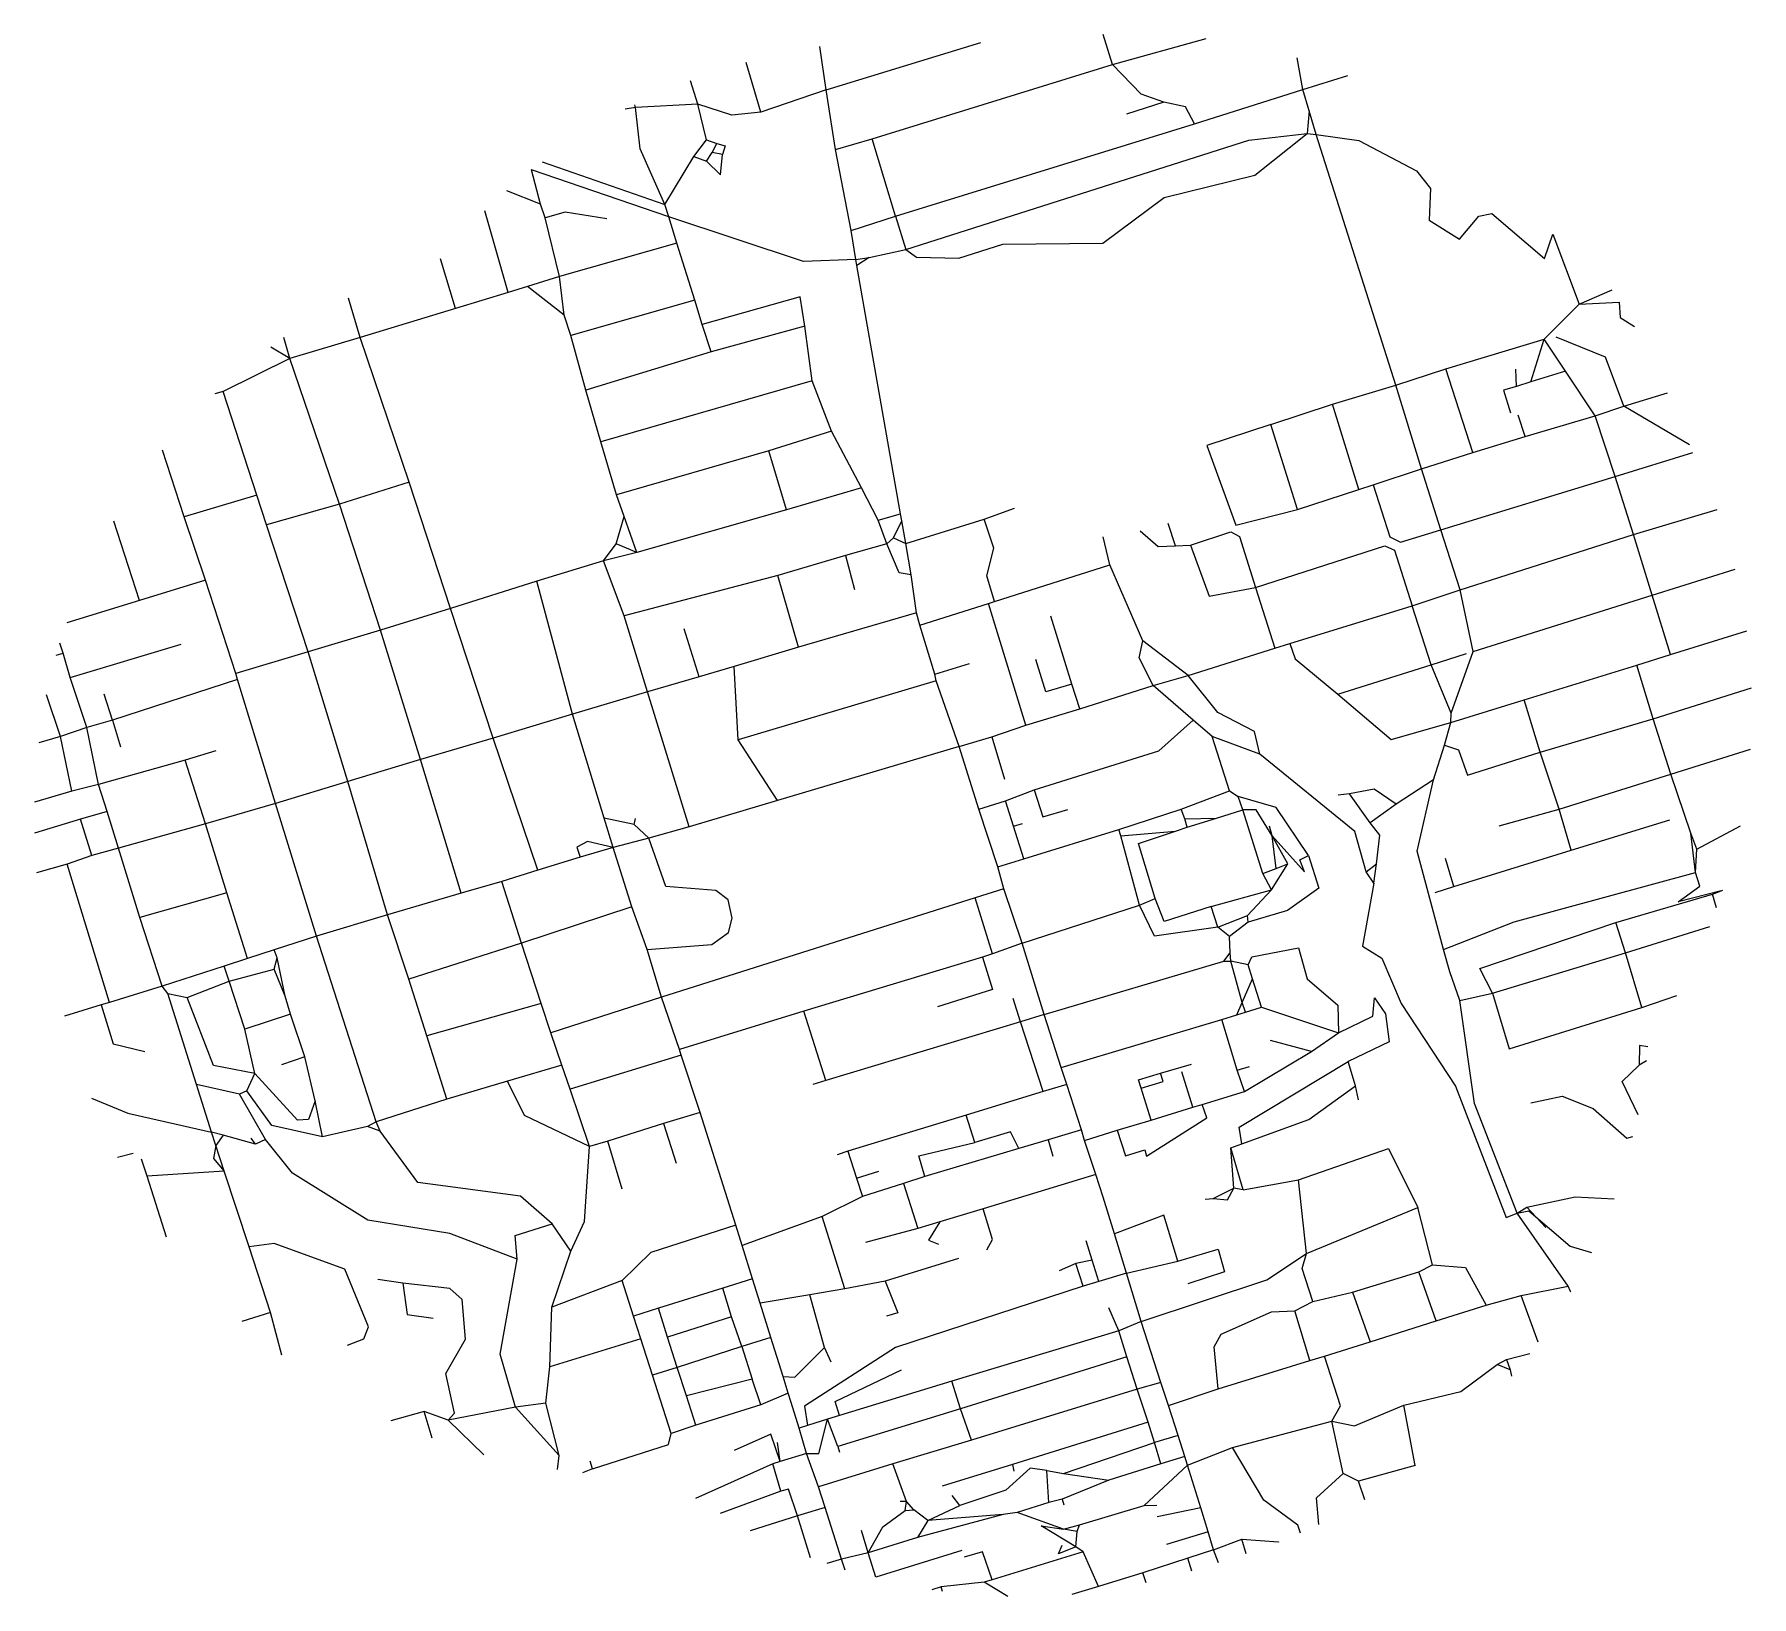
# Model space of a CAD drawing. Header units: metres. Extents: x 627837 to 630789, y 4837023 to 4839709.
import ezdxf

# ---------------------------------------------------------------- set-up
doc = ezdxf.new("R2010")
doc.units = ezdxf.units.M

msp = doc.modelspace()

# ---------------------------------------------------------------- linework, layer by layer
at = {"layer": 'ROADS'}
for points in [[(629690.2, 4839657.4), (629674.2, 4839709.2)], [(629690.2, 4839657.4), (629851.5, 4839701.8)], [(629198.1, 4839613.8), (629187.5, 4839688.1)], [(629198.1, 4839613.8), (629464.2, 4839695.2)], [(629086, 4839575.6), (629060.4, 4839660.7)], [(629277.5, 4839529.4), (629690.2, 4839657.4)], [(629778.9, 4839592.5), (629739.6, 4839606.4), (629690.2, 4839657.4)], [(630017.8, 4839614.1), (630008.1, 4839669.1)], [(628977.8, 4839589.2), (628965, 4839629.1)], [(629198.1, 4839613.8), (629086, 4839575.6)], [(629214, 4839511), (629198.1, 4839613.8)], [(629831.3, 4839555.5), (630017.8, 4839614.1)], [(630017.8, 4839614.1), (630095.3, 4839638.2)], [(630028.5, 4839577.7), (630017.8, 4839614.1)], [(628870.6, 4839583.2), (628869.1, 4839588.1)], [(628977.8, 4839589.2), (628870.6, 4839583.2)], [(628992.7, 4839528), (628977.8, 4839589.2)], [(629086, 4839575.6), (629035.9, 4839570.5), (628977.8, 4839589.2)], [(629778.9, 4839592.5), (629714.6, 4839572)], [(629831.3, 4839555.5), (629816.2, 4839584.5), (629778.9, 4839592.5)], [(628870.6, 4839583.2), (628852.8, 4839580.4)], [(628920.7, 4839416.7), (628878.4, 4839512.2), (628870.6, 4839583.2)], [(629317.5, 4839396.6), (629831.3, 4839555.5)], [(630028.5, 4839577.7), (630025.2, 4839539)], [(630040.4, 4839536.8), (630028.5, 4839577.7)], [(628970.7, 4839499.3), (628992.7, 4839528)], [(628992.7, 4839528), (629010.3, 4839521.8)], [(629214, 4839511), (629277.5, 4839529.4)], [(629317.5, 4839396.6), (629277.5, 4839529.4)], [(629335.3, 4839339.4), (629353.6, 4839326.2), (629426, 4839324.2), (629501.7, 4839348.4), (629674, 4839350), (629779.3, 4839428.4), (629935, 4839466.8), (630025.2, 4839539)], [(629335.3, 4839339.4), (629925.1, 4839527.5), (630025.2, 4839539)], [(630025.2, 4839539), (630040.4, 4839536.8)], [(630177.6, 4839105.9), (630040.4, 4839536.8)], [(630040.4, 4839536.8), (630113.8, 4839526.4), (630213.1, 4839474.3), (630237.2, 4839444.4), (630234.8, 4839389.9), (630286.8, 4839356.9), (630320.1, 4839396.6), (630342.5, 4839400.9), (630433.1, 4839323.6), (630447.4, 4839365.9), (630492.8, 4839245.5)], [(628920.7, 4839416.7), (628970.7, 4839499.3)], [(628970.7, 4839499.3), (628992.5, 4839491.1)], [(628992.5, 4839491.1), (629002, 4839506.3)], [(628992.5, 4839491.1), (629016.7, 4839467.6), (629020.1, 4839502.4)], [(629002, 4839506.3), (629010.3, 4839521.8)], [(629020.1, 4839502.4), (629002, 4839506.3)], [(629010.3, 4839521.8), (629024.3, 4839517.6), (629020.1, 4839502.4)], [(629241, 4839371.7), (629214, 4839511)], [(628691.3, 4839476), (628691.2, 4839476)], [(628691.3, 4839476), (628691.3, 4839476.1)], [(628927.8, 4839395.3), (628691.3, 4839476)], [(628706.9, 4839417.3), (628691.3, 4839476)], [(628709.8, 4839489.8), (628920.7, 4839416.7)], [(628706.9, 4839417.3), (628648.9, 4839440.1)], [(628714.9, 4839393.7), (628706.9, 4839417.3)], [(628927.8, 4839395.3), (628920.7, 4839416.7)], [(628651.5, 4839265.3), (628611.4, 4839406)], [(628821.1, 4839391.7), (628749.6, 4839403.2), (628714.9, 4839393.7)], [(628739.9, 4839293.1), (628714.9, 4839393.7)], [(629248.9, 4839321.9), (629158.9, 4839318.7), (628927.8, 4839395.3)], [(628941.4, 4839350), (628927.8, 4839395.3)], [(629241, 4839371.7), (629317.5, 4839396.6)], [(629317.5, 4839396.6), (629335.3, 4839339.4)], [(628941.4, 4839350), (628739.9, 4839293.1)], [(628972.5, 4839252.3), (628941.4, 4839350)], [(629248.9, 4839321.9), (629241, 4839371.7)], [(628560.6, 4839238), (628535.3, 4839323.4)], [(629248.9, 4839321.9), (629272.1, 4839325.5)], [(629250.8, 4839311.7), (629248.9, 4839321.9)], [(629272.1, 4839325.5), (629250.8, 4839311.7)], [(629272.1, 4839325.5), (629335.3, 4839339.4)], [(628739.9, 4839293.1), (628684.6, 4839275.9)], [(628747.7, 4839226.3), (628739.9, 4839293.1)], [(629326.2, 4838884.7), (629250.8, 4839311.7)], [(628651.5, 4839265.3), (628560.6, 4839238)], [(628684.6, 4839275.9), (628651.5, 4839265.3)], [(628747.7, 4839226.3), (628684.6, 4839275.9)], [(630492.8, 4839245.5), (630549.6, 4839270.1)], [(628397.2, 4839188.2), (628377, 4839255.4)], [(628560.6, 4839238), (628397.2, 4839188.2)], [(628972.5, 4839252.3), (628759, 4839191.3)], [(628984.9, 4839210.1), (628972.5, 4839252.3)], [(629161.3, 4839207.3), (629153.4, 4839257.9), (628984.9, 4839210.1)], [(630432.3, 4839185), (630492.8, 4839245.5)], [(630492.8, 4839245.5), (630561.3, 4839248.7), (630563.3, 4839222.4), (630588, 4839206.7)], [(628759, 4839191.3), (628747.7, 4839226.3)], [(629000.2, 4839163), (628984.9, 4839210.1)], [(629161.3, 4839207.3), (629000.2, 4839163)], [(629174.1, 4839113.5), (629161.3, 4839207.3)], [(628276.3, 4839151.7), (628243.2, 4839171.4)], [(628276.3, 4839151.7), (628265.5, 4839187.8)], [(628397.2, 4839188.2), (628276.3, 4839151.7)], [(628481.2, 4838939), (628397.2, 4839188.2)], [(628784.7, 4839097.6), (628759, 4839191.3)], [(630263.3, 4839134), (630432.3, 4839185)], [(630409.6, 4839111.6), (630432.3, 4839185)], [(630469.2, 4839130), (630432.3, 4839185)], [(630569.6, 4839070.1), (630538, 4839154), (630453.1, 4839188.6)], [(628276.3, 4839151.7), (628161.2, 4839095.3)], [(628361.3, 4838901.5), (628276.3, 4839151.7)], [(629000.2, 4839163), (628784.7, 4839097.6)], [(629174.1, 4839113.5), (628811, 4839008.7)], [(629207.4, 4839027.1), (629174.1, 4839113.5)], [(630177.6, 4839105.9), (630263.3, 4839134)], [(630309.8, 4838989.9), (630263.3, 4839134)], [(630384.9, 4839103.8), (630383.9, 4839133.6)], [(630409.6, 4839111.6), (630384.9, 4839103.8)], [(630469.2, 4839130), (630409.6, 4839111.6)], [(630520.4, 4839053.3), (630469.2, 4839130)], [(628161.2, 4839095.3), (628147, 4839091.2)], [(628219.4, 4838916.8), (628161.2, 4839095.3)], [(628811, 4839008.7), (628784.7, 4839097.6)], [(630068.8, 4839073), (630177.6, 4839105.9)], [(630221.6, 4838962.3), (630177.6, 4839105.9)], [(630384.9, 4839103.8), (630362.5, 4839097.2), (630374.7, 4839058.4)], [(630569.6, 4839070.1), (630644.5, 4839092.6)], [(629962.7, 4839038.5), (630068.8, 4839073)], [(630114.2, 4838926.3), (630068.8, 4839073)], [(630400.1, 4839017.6), (630388.1, 4839054.5)], [(630400.1, 4839017.6), (630520.4, 4839053.3)], [(630520.4, 4839053.3), (630569.6, 4839070.1)], [(630554.7, 4838948.9), (630520.4, 4839053.3)], [(630682.5, 4839003.2), (630569.6, 4839070.1)], [(629207.4, 4839027.1), (629099.8, 4838993.1)], [(629259.1, 4838929.5), (629207.4, 4839027.1)], [(629962.7, 4839038.5), (629852.6, 4839002.1), (629902.3, 4838865.2), (630008.6, 4838892.4)], [(630008.6, 4838892.4), (629962.7, 4839038.5)], [(628094.5, 4838879.5), (628057.2, 4838994.4)], [(628837.4, 4838917.6), (628811, 4839008.7)], [(630309.8, 4838989.9), (630400.1, 4839017.6)], [(629099.8, 4838993.1), (628837.4, 4838917.6)], [(629130.2, 4838891.5), (629099.8, 4838993.1)], [(630221.6, 4838962.3), (630309.8, 4838989.9)], [(630554.7, 4838948.9), (630688.4, 4838990.1)], [(628481.2, 4838939), (628361.3, 4838901.5)], [(628552.2, 4838721.8), (628481.2, 4838939)], [(630114.2, 4838926.3), (630138.8, 4838934.3)], [(630138.8, 4838934.3), (630221.6, 4838962.3)], [(630138.8, 4838934.3), (630167.5, 4838845.2), (630185.6, 4838836), (630254.8, 4838856.9)], [(630254.8, 4838856.9), (630221.6, 4838962.3)], [(630254.8, 4838856.9), (630554.7, 4838948.9)], [(630586.3, 4838848.9), (630554.7, 4838948.9)], [(628219.4, 4838916.8), (628094.5, 4838879.5)], [(628236.1, 4838865.7), (628219.4, 4838916.8)], [(628850.6, 4838879.9), (628837.4, 4838917.6)], [(629259.1, 4838929.5), (629130.2, 4838891.5)], [(629287.3, 4838873.7), (629259.1, 4838929.5)], [(630008.6, 4838892.4), (630114.2, 4838926.3)], [(628130.8, 4838770.4), (628094.5, 4838879.5)], [(628361.3, 4838901.5), (628236.1, 4838865.7)], [(628432.1, 4838684.5), (628361.3, 4838901.5)], [(628837.2, 4838833.1), (628850.6, 4838879.9)], [(628872.8, 4838818.2), (628850.6, 4838879.9)], [(629130.2, 4838891.5), (628872.8, 4838818.2)], [(629287.3, 4838873.7), (629326.2, 4838884.7)], [(629328.3, 4838872.7), (629326.2, 4838884.7)], [(629335, 4838833.4), (629470, 4838875.8)], [(629470, 4838875.8), (629521.7, 4838894.6)], [(629487.7, 4838734), (629474.3, 4838777.8), (629486.7, 4838825.5), (629470, 4838875.8)], [(630586.3, 4838848.9), (630730, 4838891.9)], [(628017.5, 4838735.8), (627973.7, 4838872)], [(628307.3, 4838647.5), (628236.1, 4838865.7)], [(629302.5, 4838833.3), (629287.3, 4838873.7)], [(629314, 4838843.6), (629328.3, 4838872.7)], [(629335, 4838833.4), (629328.3, 4838872.7)], [(629737.9, 4838855.3), (629769, 4838828.6), (629798.7, 4838829.4)], [(629798.7, 4838829.4), (629786.2, 4838867.8)], [(629824.4, 4838830.6), (629894.1, 4838853.8), (629908.8, 4838846), (629936.5, 4838758.1)], [(630288.2, 4838754), (630254.8, 4838856.9)], [(630288.2, 4838754), (630586.3, 4838848.9)], [(630618.4, 4838744.9), (630586.3, 4838848.9)], [(628815.2, 4838803.6), (628837.2, 4838833.1)], [(628872.8, 4838818.2), (628815.2, 4838803.6)], [(628872.8, 4838818.2), (628837.2, 4838833.1)], [(629302.5, 4838833.3), (629231.5, 4838812.8)], [(629302.5, 4838833.3), (629314, 4838843.6)], [(629344.1, 4838779.8), (629323.6, 4838783.2), (629302.5, 4838833.3)], [(629314, 4838843.6), (629335, 4838833.4)], [(629344.1, 4838779.8), (629335, 4838833.4)], [(629685.9, 4838797.1), (629674.4, 4838845.3)], [(629798.7, 4838829.4), (629824.4, 4838830.6)], [(629824.4, 4838830.6), (629856.8, 4838743.2), (629936.5, 4838758.1)], [(629936.5, 4838758.1), (630158.5, 4838829.8), (630175, 4838822), (630205.6, 4838726.5)], [(628815.2, 4838803.6), (628700.5, 4838768.8)], [(628850.7, 4838709.3), (628815.2, 4838803.6)], [(629231.5, 4838812.8), (629115.2, 4838778.4)], [(629231.5, 4838812.8), (629247.1, 4838754.5)], [(629487.7, 4838734), (629685.9, 4838797.1)], [(629742.6, 4838666.5), (629685.9, 4838797.1)], [(630618.4, 4838744.9), (630760.9, 4838789.5)], [(628130.8, 4838770.4), (628017.5, 4838735.8)], [(628183.1, 4838610.4), (628130.8, 4838770.4)], [(628700.5, 4838768.8), (628552.2, 4838721.8)], [(628762.3, 4838540.2), (628700.5, 4838768.8)], [(629115.2, 4838778.4), (628850.7, 4838709.3)], [(629150.7, 4838655.5), (629115.2, 4838778.4)], [(629353.3, 4838714.6), (629344.1, 4838779.8)], [(629936.5, 4838758.1), (629969.3, 4838653.5)], [(628017.5, 4838735.8), (627892.9, 4838697.3)], [(629359, 4838693.2), (629477.2, 4838730.3)], [(629477.2, 4838730.3), (629487.7, 4838734)], [(629541.4, 4838521), (629477.2, 4838730.3)], [(630205.6, 4838726.5), (630288.2, 4838754)], [(630310.6, 4838647.9), (630288.2, 4838754)], [(630310.6, 4838647.9), (630618.4, 4838744.9)], [(630649.7, 4838643), (630618.4, 4838744.9)], [(628552.2, 4838721.8), (628432.1, 4838684.5)], [(628625.6, 4838499.2), (628552.2, 4838721.8)], [(628891.1, 4838578.4), (628850.7, 4838709.3)], [(629353.3, 4838714.6), (629150.7, 4838655.5)], [(629359, 4838693.2), (629353.3, 4838714.6)], [(629620.7, 4838592), (629584.2, 4838708.7)], [(629995.5, 4838661.6), (630205.6, 4838726.5)], [(630238.2, 4838625), (630205.6, 4838726.5)], [(628432.1, 4838684.5), (628307.3, 4838647.5)], [(628500.6, 4838462.4), (628432.1, 4838684.5)], [(628979.7, 4838604.6), (628954.3, 4838686.7)], [(629384.7, 4838609.1), (629359, 4838693.2)], [(630649.7, 4838643), (630781, 4838683.5)], [(627874.6, 4838641.4), (627886.3, 4838645)], [(627886.3, 4838645), (627880.6, 4838662.5)], [(627898.2, 4838603.2), (627886.3, 4838645)], [(627898.2, 4838603.2), (628089.5, 4838660.8)], [(628307.3, 4838647.5), (628183.1, 4838610.4)], [(628375.7, 4838424.5), (628307.3, 4838647.5)], [(629150.7, 4838655.5), (629040, 4838621.9)], [(629760.2, 4838589.7), (629736.4, 4838637.3), (629742.6, 4838666.5)], [(629820.8, 4838606.9), (629742.6, 4838666.5)], [(629820.8, 4838606.9), (629969.3, 4838653.5)], [(629969.3, 4838653.5), (629995.5, 4838661.6)], [(629995.5, 4838661.6), (630004.7, 4838635.4), (630077.6, 4838574.5)], [(630238.2, 4838625), (630299.3, 4838644.3)], [(630272.9, 4838542.2), (630310.6, 4838647.9)], [(630592.1, 4838624.4), (630649.7, 4838643)], [(628186.1, 4838600), (628183.1, 4838610.4)], [(629040, 4838621.9), (628979.7, 4838604.6)], [(629047, 4838496.1), (629040, 4838621.9)], [(629384.7, 4838609.1), (629444.5, 4838627.3)], [(629620.7, 4838592), (629575.7, 4838578.8), (629558.4, 4838634)], [(630077.6, 4838574.5), (630238.2, 4838625)], [(630272.9, 4838542.2), (630238.2, 4838625)], [(630398, 4838564.9), (630592.1, 4838624.4)], [(630620, 4838532.4), (630592.1, 4838624.4)], [(627927.2, 4838517.4), (627898.2, 4838603.2)], [(628186.1, 4838600), (627971, 4838530)], [(628251.5, 4838386.7), (628186.1, 4838600)], [(628979.7, 4838604.6), (628891.1, 4838578.4)], [(629387, 4838597.5), (629047, 4838496.1)], [(629387, 4838597.5), (629384.7, 4838609.1)], [(629426.8, 4838484.5), (629387, 4838597.5)], [(629634, 4838549.6), (629620.7, 4838592)], [(629634, 4838549.6), (629760.2, 4838589.7)], [(629760.2, 4838589.7), (629820.8, 4838606.9)], [(629829.1, 4838529.8), (629760.2, 4838589.7)], [(629943.6, 4838471.5), (629934.6, 4838510.5), (629871.3, 4838543), (629820.8, 4838606.9)], [(630620, 4838532.4), (630789.3, 4838585.4)], [(627881.6, 4838501.8), (627857.8, 4838573.7)], [(627971, 4838530), (627957.1, 4838574.7)], [(628891.1, 4838578.4), (628762.3, 4838540.2)], [(628962.5, 4838346.5), (628891.1, 4838578.4)], [(630077.6, 4838574.5), (630169.5, 4838496.8), (630272, 4838525.6)], [(630272, 4838525.6), (630398, 4838564.9)], [(630425.9, 4838474.9), (630398, 4838564.9)], [(627971, 4838530), (627927.2, 4838517.4)], [(627971, 4838530), (627985.1, 4838483.8)], [(628762.3, 4838540.2), (628625.6, 4838499.2)], [(628816.2, 4838361.4), (628762.3, 4838540.2)], [(629482.8, 4838501.4), (629541.4, 4838521)], [(629541.4, 4838521), (629634, 4838549.6)], [(629555.6, 4838410.3), (629769.9, 4838477.4), (629829.1, 4838529.8)], [(629861.6, 4838501.6), (629829.1, 4838529.8)], [(630261.3, 4838487), (630272, 4838525.6)], [(630272, 4838525.6), (630272.9, 4838542.2)], [(630425.9, 4838474.9), (630620, 4838532.4)], [(630650.2, 4838437), (630620, 4838532.4)], [(627881.6, 4838501.8), (627844.3, 4838490.7)], [(627927.2, 4838517.4), (627881.6, 4838501.8)], [(627901.2, 4838407.8), (627881.6, 4838501.8)], [(627947.2, 4838419.5), (627927.2, 4838517.4)], [(628625.6, 4838499.2), (628500.6, 4838462.4)], [(628702.4, 4838271.7), (628625.6, 4838499.2)], [(629114.3, 4838391.5), (629047, 4838496.1)], [(629426.8, 4838484.5), (629482.8, 4838501.4)], [(629482.8, 4838501.4), (629504.9, 4838428.5)], [(629891.8, 4838408.1), (629861.6, 4838501.6)], [(629943.6, 4838471.5), (629861.6, 4838501.6)], [(628148.9, 4838477.3), (628096.3, 4838461.2)], [(628500.6, 4838462.4), (628375.7, 4838424.5)], [(628570.9, 4838232.6), (628500.6, 4838462.4)], [(629426.8, 4838484.5), (629114.3, 4838391.5)], [(629460.6, 4838376.7), (629426.8, 4838484.5)], [(630126.4, 4838269.1), (630107, 4838338.5), (629943.6, 4838471.5)], [(630242.1, 4838427.1), (630261.3, 4838487)], [(630261.3, 4838487), (630285.5, 4838478.9), (630300.6, 4838435.2), (630425.9, 4838474.9)], [(630458.1, 4838377), (630425.9, 4838474.9)], [(630650.2, 4838437), (630787.5, 4838480.3)], [(628096.3, 4838461.2), (627947.2, 4838419.5)], [(628131.2, 4838351.7), (628096.3, 4838461.2)], [(630458.1, 4838377), (630650.2, 4838437)], [(630684.8, 4838335.6), (630650.2, 4838437)], [(627901.2, 4838407.8), (627836.8, 4838388.7)], [(627947.2, 4838419.5), (627901.2, 4838407.8)], [(627962.1, 4838373.1), (627947.2, 4838419.5)], [(628375.7, 4838424.5), (628251.5, 4838386.7)], [(628444, 4838195), (628375.7, 4838424.5)], [(629506.5, 4838390.9), (629555.6, 4838410.3)], [(629555.6, 4838410.3), (629570.9, 4838363.4), (629613.6, 4838376.5)], [(629808.6, 4838377.1), (629891.8, 4838408.1)], [(629891.8, 4838408.1), (629906.7, 4838398.5)], [(630097.9, 4838403.4), (630078.4, 4838400.8)], [(630178.3, 4838385.7), (630140.5, 4838411.3), (630097.9, 4838403.4)], [(630133.4, 4838353.6), (630097.9, 4838403.4)], [(630242.1, 4838427.1), (630178.3, 4838385.7)], [(630259.6, 4838135.3), (630214.5, 4838304.9), (630242.1, 4838427.1)], [(628251.5, 4838386.7), (628131.2, 4838351.7)], [(628321.8, 4838158.3), (628251.5, 4838386.7)], [(629114.3, 4838391.5), (628962.5, 4838346.5)], [(629460.6, 4838376.7), (629506.5, 4838390.9)], [(629493.4, 4838277.6), (629460.6, 4838376.7)], [(629520.3, 4838347.4), (629506.5, 4838390.9)], [(629701.3, 4838342.1), (629808.6, 4838377.1)], [(629814.6, 4838360.1), (629808.6, 4838377.1)], [(629869.1, 4838361.3), (629914.6, 4838375.6)], [(630027.5, 4838296.9), (629971.6, 4838379.8), (629906.7, 4838398.5)], [(629914.6, 4838375.6), (629906.7, 4838398.5)], [(629964.9, 4838331.1), (629937.3, 4838375.9), (629914.6, 4838375.6)], [(629948.8, 4838266.3), (629914.6, 4838375.6)], [(630178.3, 4838385.7), (630133.4, 4838353.6)], [(630355.1, 4838348), (630458.1, 4838377)], [(630479.1, 4838306.4), (630458.1, 4838377)], [(627916.1, 4838359.7), (627837.1, 4838335.5)], [(627962.1, 4838373.1), (627916.1, 4838359.7)], [(627935.6, 4838297.1), (627916.1, 4838359.7)], [(627981.5, 4838309.9), (627962.1, 4838373.1)], [(628131.2, 4838351.7), (627981.5, 4838309.9)], [(628168, 4838232.8), (628131.2, 4838351.7)], [(628832.1, 4838311.2), (628816.2, 4838361.4)], [(628868, 4838350.4), (628816.2, 4838361.4)], [(628868, 4838350.4), (628870.2, 4838360.9)], [(628893.2, 4838326.7), (628868, 4838350.4)], [(628962.5, 4838346.5), (628893.2, 4838326.7)], [(629520.3, 4838347.4), (629535.6, 4838352.1)], [(629538.2, 4838291.5), (629520.3, 4838347.4)], [(629798.5, 4838339.1), (629818.9, 4838345.6)], [(629814.6, 4838360.1), (629869.1, 4838361.3)], [(629818.9, 4838345.6), (629814.6, 4838360.1)], [(629818.9, 4838345.6), (629869.1, 4838361.3)], [(629964.9, 4838331.1), (629960.4, 4838347.7)], [(630144.4, 4838282.8), (630149.9, 4838332.4), (630133.4, 4838353.6)], [(630479.1, 4838306.4), (630648.9, 4838358.4)], [(630695, 4838307.9), (630770.3, 4838348.2)], [(628832.1, 4838311.2), (628788.1, 4838321.2), (628769.7, 4838311.6), (628775.2, 4838294.4)], [(628893.2, 4838326.7), (628832.1, 4838311.2)], [(628890.5, 4838135.7), (629001.5, 4838144.1), (629030.5, 4838164.8), (629036.3, 4838189.3), (629029.6, 4838221), (629008.6, 4838237.1), (628922.6, 4838243.7), (628893.2, 4838326.7)], [(629538.2, 4838291.5), (629701.3, 4838342.1)], [(629704.6, 4838330.8), (629701.3, 4838342.1)], [(629704.6, 4838330.8), (629798.5, 4838339.1)], [(629736.7, 4838212), (629704.6, 4838330.8)], [(629763.8, 4838223.3), (629735.3, 4838317.6), (629798.5, 4838339.1)], [(629964.9, 4838331.1), (630020.3, 4838269), (630012.7, 4838289.8), (630027.5, 4838296.9)], [(629971.6, 4838275), (629964.9, 4838331.1)], [(629992.1, 4838282.9), (629964.9, 4838331.1)], [(630692.8, 4838267.7), (630684.8, 4838335.6)], [(630695, 4838307.9), (630684.8, 4838335.6)], [(627935.6, 4838297.1), (627893.1, 4838282.1)], [(627981.5, 4838309.9), (627935.6, 4838297.1)], [(628018.3, 4838190.8), (627981.5, 4838309.9)], [(628775.2, 4838294.4), (628702.4, 4838271.7)], [(628832.1, 4838311.2), (628775.2, 4838294.4)], [(628863.8, 4838209), (628832.1, 4838311.2)], [(629493.4, 4838277.6), (629538.2, 4838291.5)], [(630027.5, 4838296.9), (630045.3, 4838240.8), (629991.1, 4838202.7), (629923.9, 4838182.7)], [(630277.5, 4838243.7), (630262.7, 4838292)], [(630277.5, 4838243.7), (630479.1, 4838306.4)], [(630692.8, 4838267.7), (630695, 4838307.9)], [(627893.1, 4838282.1), (627840.8, 4838267.3)], [(627966, 4838044.5), (627893.1, 4838282.1)], [(628702.4, 4838271.7), (628640.7, 4838252.4)], [(629503.4, 4838239.8), (629493.4, 4838277.6)], [(629948.8, 4838266.3), (629971.6, 4838275)], [(629963.8, 4838238), (629948.8, 4838266.3)], [(629963.8, 4838238), (629992.1, 4838282.9)], [(629971.6, 4838275), (629992.1, 4838282.9)], [(630126.4, 4838269.1), (630144.4, 4838282.8)], [(630139.8, 4838249.4), (630126.4, 4838269.1)], [(630139.8, 4838249.4), (630144.4, 4838282.8)], [(630259.6, 4838135.3), (630381, 4838183.1), (630692.8, 4838267.7)], [(630700.3, 4838244.5), (630692.8, 4838267.7)], [(628168, 4838232.8), (628018.3, 4838190.8)], [(628203.2, 4838120.3), (628168, 4838232.8)], [(628570.9, 4838232.6), (628444, 4838195)], [(628640.7, 4838252.4), (628570.9, 4838232.6)], [(628674.3, 4838146.3), (628640.7, 4838252.4)], [(629503.4, 4838239.8), (629454.4, 4838224.6)], [(629534.9, 4838146.3), (629503.4, 4838239.8)], [(629860.3, 4838209.2), (629963.8, 4838238)], [(629922.3, 4838193.7), (629963.8, 4838238)], [(630139.8, 4838249.4), (630120.4, 4838141.5), (630153.4, 4838120.6), (630186.8, 4838042.5)], [(630245, 4838233.6), (630277.5, 4838243.7)], [(630555.7, 4838182.2), (630721.8, 4838230.7)], [(630736.9, 4838236.6), (630662.8, 4838217.7), (630700.3, 4838244.5)], [(630721.8, 4838230.7), (630736.9, 4838236.6)], [(630729.1, 4838207.3), (630721.8, 4838230.7)], [(630736.9, 4838236.6), (630740, 4838237.6)], [(628863.8, 4838209), (628674.3, 4838146.3)], [(628890.5, 4838135.7), (628863.8, 4838209)], [(629454.4, 4838224.6), (628914.8, 4838053.8)], [(629484.2, 4838127.9), (629454.4, 4838224.6)], [(629534.9, 4838146.3), (629736.7, 4838212)], [(629736.7, 4838212), (629763.8, 4838223.3)], [(629871.3, 4838173.7), (629762.8, 4838158.7), (629736.7, 4838212)], [(629860.3, 4838209.2), (629779.2, 4838183.9), (629763.8, 4838223.3)], [(629871.3, 4838173.7), (629860.3, 4838209.2)], [(628056.7, 4838072.3), (628018.3, 4838190.8)], [(628444, 4838195), (628321.8, 4838158.3)], [(628480.5, 4838084.6), (628444, 4838195)], [(629871.3, 4838173.7), (629922.3, 4838193.7)], [(629891.6, 4838158.1), (629871.3, 4838173.7)], [(629923.9, 4838182.7), (629891.6, 4838158.1)], [(629923.9, 4838182.7), (629922.3, 4838193.7)], [(630343.5, 4838060.4), (630322.1, 4838103), (630555.7, 4838182.2)], [(630572.2, 4838129.7), (630555.7, 4838182.2)], [(630572.2, 4838129.7), (630717.5, 4838175)], [(628321.8, 4838158.3), (628249.1, 4838135.2)], [(628424.3, 4837839.2), (628321.8, 4838158.3)], [(628674.3, 4838146.3), (628480.5, 4838084.6)], [(628708.4, 4838042.7), (628674.3, 4838146.3)], [(629534.9, 4838146.3), (629484.2, 4838127.9)], [(629572.9, 4838023.7), (629534.9, 4838146.3)], [(629892.6, 4838129.6), (629891.6, 4838158.1)], [(629923.8, 4838109.4), (629930.1, 4838122.8), (630010.4, 4838138.4), (630025, 4838085.2), (630077.6, 4838039.9), (630079.1, 4837992)], [(628203.2, 4838120.3), (628163.1, 4838107.1)], [(628249.1, 4838135.2), (628203.2, 4838120.3)], [(628254, 4838121.1), (628249.1, 4838135.2)], [(628249.4, 4838101.9), (628254, 4838121.1)], [(628267.8, 4838055.5), (628254, 4838121.1)], [(628914.8, 4838053.8), (628890.5, 4838135.7)], [(629466.9, 4838122.6), (629160, 4838029.3)], [(629466.9, 4838122.6), (629483.9, 4838067), (629389.5, 4838037.2)], [(629484.2, 4838127.9), (629466.9, 4838122.6)], [(629572.9, 4838023.7), (629882, 4838115.3)], [(629882, 4838115.3), (629892.6, 4838129.6)], [(629882, 4838115.3), (629893.9, 4838115.3)], [(629893.9, 4838115.3), (629892.6, 4838129.6)], [(629913.6, 4838044.1), (629893.9, 4838115.3)], [(629923.8, 4838109.4), (629893.9, 4838115.3)], [(629931, 4838085.2), (629923.8, 4838109.4)], [(630270.5, 4838097.1), (630259.6, 4838135.3)], [(630343.5, 4838060.4), (630572.2, 4838129.7)], [(630600.7, 4838035.6), (630572.2, 4838129.7)], [(628163.1, 4838107.1), (628056.7, 4838072.3)], [(628099.7, 4838052.9), (628171.8, 4838081.3)], [(628171.8, 4838081.3), (628163.1, 4838107.1)], [(628171.8, 4838081.3), (628249.4, 4838101.9)], [(628198.6, 4837998.6), (628171.8, 4838081.3)], [(628267.8, 4838055.5), (628249.4, 4838101.9)], [(628511.4, 4837986.8), (628480.5, 4838084.6)], [(629913.6, 4838044.1), (629931, 4838085.2)], [(629946.7, 4838036.1), (629931, 4838085.2)], [(630287.7, 4838047.9), (630270.5, 4838097.1)], [(628056.7, 4838072.3), (627966, 4838044.5)], [(628066.4, 4838060.1), (628056.7, 4838072.3)], [(628115.7, 4837903.5), (628066.4, 4838060.1)], [(628066.4, 4838060.1), (628099.7, 4838052.9)], [(628216, 4837922.3), (628145.1, 4837936), (628099.7, 4838052.9)], [(628277, 4838024.3), (628267.8, 4838055.5)], [(628914.8, 4838053.8), (628724.5, 4837992)], [(628946.1, 4837963.8), (628914.8, 4838053.8)], [(629532.5, 4838011.4), (629519.9, 4838051)], [(630079.1, 4837992), (630138.1, 4838020.6), (630141, 4838052.6), (630159.6, 4838025)], [(630287.7, 4838047.9), (630343.5, 4838060.4)], [(630343.5, 4838060.4), (630372.4, 4837964.9), (630600.7, 4838035.6)], [(630600.7, 4838035.6), (630660.6, 4838056.5)], [(627951.8, 4838040.2), (627888.8, 4838020.8)], [(627966, 4838044.5), (627951.8, 4838040.2)], [(627951.8, 4838040.2), (627972.4, 4837973.4), (628026.5, 4837960.2)], [(628277, 4838024.3), (628198.6, 4837998.6)], [(628301.6, 4837950.7), (628277, 4838024.3)], [(628708.4, 4838042.7), (628511.4, 4837986.8)], [(628724.5, 4837992), (628708.4, 4838042.7)], [(629160, 4838029.3), (628946.1, 4837963.8)], [(629197.3, 4837910), (629160, 4838029.3)], [(629572.9, 4838023.7), (629532.5, 4838011.4)], [(629602.3, 4837932.8), (629572.9, 4838023.7)], [(629878.6, 4838015), (629904, 4838023.1)], [(629904, 4838023.1), (629913.6, 4838044.1)], [(629904, 4838023.1), (629919, 4838027.5)], [(629919, 4838027.5), (629913.6, 4838044.1)], [(629919, 4838027.5), (629946.7, 4838036.1)], [(629946.7, 4838036.1), (630079.1, 4837992)], [(630159.6, 4838025), (630166.1, 4837976.5), (630095.5, 4837942.9)], [(630186.8, 4838042.5), (630280.4, 4837900.6), (630367.2, 4837674.5), (630386.4, 4837682)], [(630386.4, 4837682), (630313, 4837870.9), (630287.7, 4838047.9)], [(628216, 4837922.3), (628198.6, 4837998.6)], [(628743.6, 4837936.6), (628724.5, 4837992)], [(629532.5, 4838011.4), (629197.3, 4837910)], [(629571.1, 4837891.4), (629532.5, 4838011.4)], [(629602.3, 4837932.8), (629878.6, 4838015)], [(629904.8, 4837928.2), (629878.6, 4838015)], [(630032.3, 4837960.1), (630079.1, 4837992)], [(628545.9, 4837878.4), (628511.4, 4837986.8)], [(628949.1, 4837954.1), (628946.1, 4837963.8)], [(629917.1, 4837891.6), (630032.3, 4837960.1)], [(630032.3, 4837960.1), (629961.8, 4837978.9)], [(630610.7, 4837968.2), (630596.4, 4837970.4), (630596, 4837936.5)], [(628301.6, 4837950.7), (628261.7, 4837937.1)], [(628319.6, 4837875), (628301.6, 4837950.7)], [(628743.6, 4837936.6), (628650.3, 4837909.1)], [(628758.2, 4837895.5), (628743.6, 4837936.6)], [(628949.1, 4837954.1), (628758.2, 4837895.5)], [(628981.3, 4837855.4), (628949.1, 4837954.1)], [(629612.1, 4837903.2), (629602.3, 4837932.8)], [(629772.9, 4837922.7), (629826, 4837938.4)], [(629904.8, 4837928.2), (629926.1, 4837934.5)], [(629912.7, 4837801.4), (629908.1, 4837830.2), (630095.5, 4837942.9)], [(630108.1, 4837901.1), (630095.5, 4837942.9)], [(630594.4, 4837851), (630566.4, 4837908.8), (630596, 4837936.5)], [(630608.3, 4837943.8), (630596, 4837936.5)], [(628189.8, 4837886.7), (628115.7, 4837903.5)], [(628141.5, 4837821.3), (628115.7, 4837903.5)], [(628202.3, 4837892.2), (628216, 4837922.3)], [(628319.6, 4837875), (628308.2, 4837843), (628289.2, 4837841.9), (628216, 4837922.3)], [(628650.3, 4837909.1), (628545.9, 4837878.4)], [(628791.5, 4837797), (628679.4, 4837850.2), (628650.3, 4837909.1)], [(629197.3, 4837910), (629175.4, 4837903.5)], [(629612.1, 4837903.2), (629571.1, 4837891.4)], [(629637, 4837825.6), (629612.1, 4837903.2)], [(629739.6, 4837896.9), (629734.9, 4837911.4), (629772.9, 4837922.7)], [(629739.6, 4837896.9), (629777.3, 4837908.7), (629772.9, 4837922.7)], [(629828.8, 4837864.4), (629809.8, 4837925.3)], [(629917.1, 4837891.6), (629904.8, 4837928.2)], [(629912.7, 4837801.4), (630028.1, 4837843.3), (630108.1, 4837901.1)], [(630113.1, 4837877.1), (630108.1, 4837901.1)], [(627935.1, 4837879.6), (627997.3, 4837854.3), (628141.5, 4837821.3)], [(628202.3, 4837892.2), (628189.8, 4837886.7)], [(628234, 4837808.8), (628189.8, 4837886.7)], [(628332.4, 4837813.1), (628244.9, 4837832.9), (628202.3, 4837892.2)], [(628332.4, 4837813.1), (628319.6, 4837875)], [(628545.9, 4837878.4), (628424.3, 4837839.2)], [(628791.5, 4837797), (628758.2, 4837895.5)], [(629571.1, 4837891.4), (629438.9, 4837850.4)], [(629757.1, 4837841.9), (629739.6, 4837896.9)], [(629844.7, 4837869), (629917.1, 4837891.6)], [(630409.4, 4837872), (630463.5, 4837883.1), (630517, 4837861.9), (630574.6, 4837811.3), (630585.3, 4837813.7)], [(628981.3, 4837855.4), (628918.3, 4837836.2)], [(629042.9, 4837661.2), (628981.3, 4837855.4)], [(629438.9, 4837850.4), (629235.6, 4837788.7)], [(629453.6, 4837803.8), (629438.9, 4837850.4)], [(629698.6, 4837825), (629712.6, 4837780.9), (629746.1, 4837790.8), (629748.7, 4837780), (629852.5, 4837845.8), (629844.7, 4837869)], [(629698.6, 4837825), (629757.1, 4837841.9)], [(629757.1, 4837841.9), (629828.8, 4837864.4)], [(629828.8, 4837864.4), (629844.7, 4837869)], [(628148.9, 4837798.2), (628141.5, 4837821.3)], [(628161.4, 4837816.3), (628141.5, 4837821.3)], [(628161.4, 4837816.3), (628148.9, 4837798.2)], [(628216.9, 4837800.7), (628161.4, 4837816.3)], [(628409.8, 4837831.1), (628332.4, 4837813.1)], [(628424.3, 4837839.2), (628409.8, 4837831.1)], [(628431.5, 4837823.2), (628409.8, 4837831.1)], [(628431.5, 4837823.2), (628424.3, 4837839.2)], [(628727.3, 4837663.5), (628672.5, 4837711.2), (628496.1, 4837735.1), (628431.5, 4837823.2)], [(628918.3, 4837836.2), (628822.7, 4837806.1)], [(628918.3, 4837836.2), (628940.5, 4837767.9)], [(629529.3, 4837793.3), (629515.2, 4837822), (629453.6, 4837803.8)], [(629637, 4837825.6), (629579.6, 4837808)], [(629642.1, 4837807.3), (629637, 4837825.6)], [(629642.1, 4837807.3), (629698.6, 4837825)], [(628006.9, 4837784.8), (627979.8, 4837778)], [(628148.9, 4837798.2), (628144.6, 4837776), (628163, 4837754.3)], [(628163, 4837754.3), (628148.9, 4837798.2)], [(628216.9, 4837800.7), (628209.3, 4837811.1)], [(628234, 4837808.8), (628216.9, 4837800.7)], [(628666.8, 4837603.2), (628551.2, 4837647.4), (628410.2, 4837670), (628280.4, 4837751), (628234, 4837808.8)], [(628759.3, 4837616.5), (628782.6, 4837667.6), (628791.5, 4837797)], [(628822.7, 4837806.1), (628791.5, 4837797)], [(628847.3, 4837723.5), (628822.7, 4837806.1)], [(629235.6, 4837788.7), (629216.8, 4837782.6)], [(629235.6, 4837788.7), (629250.4, 4837742.3)], [(629368, 4837745), (629357.6, 4837780.8), (629453.6, 4837803.8)], [(629529.3, 4837793.3), (629368, 4837745)], [(629579.6, 4837808), (629529.3, 4837793.3)], [(629579.6, 4837808), (629588.1, 4837780.2)], [(629661.8, 4837748.5), (629642.1, 4837807.3)], [(629894, 4837794.6), (629912.7, 4837801.4)], [(629915.3, 4837722.5), (629894, 4837794.6)], [(629899.1, 4837725.1), (629894, 4837794.6)], [(630010, 4837739.7), (630164.8, 4837793.1), (630215.3, 4837692)], [(628030.5, 4837745.7), (628020.8, 4837774.9)], [(628163, 4837754.3), (628030.5, 4837745.7)], [(628205.9, 4837624.5), (628163, 4837754.3)], [(629250.4, 4837742.3), (629288.8, 4837754.1)], [(628064.1, 4837640.7), (628030.5, 4837745.7)], [(629250.4, 4837742.3), (629260.4, 4837710.9)], [(629331, 4837733.3), (629260.4, 4837710.9)], [(629368, 4837745), (629331, 4837733.3)], [(629331, 4837733.3), (629355.5, 4837656)], [(629661.8, 4837748.5), (629468, 4837689.7)], [(629674.2, 4837709.7), (629661.8, 4837748.5)], [(629863.3, 4837707.5), (629888.3, 4837705.2), (629899.1, 4837725.1)], [(629863.3, 4837707.5), (629899.1, 4837725.1)], [(629915.3, 4837722.5), (629899.1, 4837725.1)], [(629915.3, 4837722.5), (630010, 4837739.7)], [(630023.7, 4837612.8), (630010, 4837739.7)], [(629260.4, 4837710.9), (629191.4, 4837676.2)], [(629693.7, 4837646.5), (629674.2, 4837709.7)], [(629850, 4837706), (629863.3, 4837707.5)], [(630402.5, 4837692.4), (630485.7, 4837710.1), (630553.2, 4837706.9)], [(629191.4, 4837676.2), (629053.7, 4837626.7)], [(629230.5, 4837551.8), (629191.4, 4837676.2)], [(629393.8, 4837667.4), (629355.5, 4837656)], [(629393.8, 4837667.4), (629374.2, 4837635.7), (629391.1, 4837628.7)], [(629468, 4837689.7), (629393.8, 4837667.4)], [(629474.4, 4837618.9), (629484, 4837636.8), (629468, 4837689.7)], [(629803, 4837599.6), (629778.5, 4837678.4), (629693.7, 4837646.5)], [(630023.7, 4837612.8), (630215.3, 4837692)], [(630240.7, 4837593), (630215.3, 4837692)], [(630386.4, 4837682), (630402.5, 4837692.4)], [(630386.4, 4837682), (630406.1, 4837686.3), (630477.3, 4837625.6), (630514.2, 4837614.3)], [(630473.8, 4837556.7), (630386.4, 4837682)], [(630402.5, 4837692.4), (630435.6, 4837657.3)], [(628666.8, 4837603.2), (628663.3, 4837643.7), (628727.3, 4837663.5)], [(628759.3, 4837616.5), (628727.3, 4837663.5)], [(629042.9, 4837661.2), (628896.8, 4837614.6), (628847.4, 4837566.4)], [(629053.7, 4837626.7), (629042.9, 4837661.2)], [(629355.5, 4837656), (629265.5, 4837631.9)], [(629714.4, 4837579.2), (629693.7, 4837646.5)], [(628375.3, 4837455.1), (628403.2, 4837466.3), (628411.1, 4837486.6), (628370.9, 4837585.7), (628249.4, 4837629.9), (628205.9, 4837624.5)], [(628242.8, 4837511.2), (628205.9, 4837624.5)], [(628726.6, 4837520.2), (628759.3, 4837616.5)], [(629071.4, 4837569.3), (629053.7, 4837626.7)], [(629655.3, 4837601.2), (629645.1, 4837634.7)], [(629739.9, 4837496), (629955.5, 4837567.3), (630023.7, 4837612.8)], [(629803, 4837599.6), (629872, 4837620.4), (629882.9, 4837581), (629820, 4837560.8)], [(630035, 4837530.1), (630016.7, 4837587.2), (630023.7, 4837612.8)], [(628663.9, 4837348.5), (628637.6, 4837439.8), (628666.8, 4837603.2)], [(629425.8, 4837604.1), (629299.8, 4837565.4)], [(629627.2, 4837595.7), (629598.9, 4837583.1)], [(629655.3, 4837601.2), (629627.2, 4837595.7)], [(629640, 4837556.6), (629627.2, 4837595.7)], [(629666.8, 4837564.7), (629655.3, 4837601.2)], [(629714.4, 4837579.2), (629666.8, 4837564.7)], [(629714.4, 4837579.2), (629803, 4837599.6)], [(629739.9, 4837496), (629714.4, 4837579.2)], [(630102.8, 4837546.3), (630217, 4837581.1)], [(630217, 4837581.1), (630240.7, 4837593)], [(630246.9, 4837496.7), (630217, 4837581.1)], [(630240.7, 4837593), (630297.4, 4837588.4), (630332.8, 4837523.7)], [(628470.4, 4837561.5), (628427.3, 4837568.2)], [(628548.4, 4837326.1), (628559, 4837338.4), (628544.4, 4837406.2), (628577.9, 4837465.3), (628572.3, 4837533.9), (628550.9, 4837552.4), (628470.4, 4837561.5)], [(628470.4, 4837561.5), (628478, 4837507.8), (628522.4, 4837501.3)], [(628847.4, 4837566.4), (628726.6, 4837520.2)], [(628867, 4837505.2), (628847.4, 4837566.4)], [(629020.6, 4837553.3), (628909.8, 4837518.7)], [(629071.4, 4837569.3), (629020.6, 4837553.3)], [(629035.6, 4837503.8), (629020.6, 4837553.3)], [(629084.5, 4837527.4), (629071.4, 4837569.3)], [(629640, 4837556.6), (629317.4, 4837451.4), (629161.1, 4837350.2), (629166.2, 4837317.2)], [(629230.5, 4837551.8), (629170.3, 4837541.5)], [(629299.8, 4837565.4), (629230.5, 4837551.8)], [(629299.8, 4837565.4), (629321.2, 4837511), (629301.7, 4837505.1)], [(629666.8, 4837564.7), (629640, 4837556.6)], [(630392.9, 4837540.8), (630473.8, 4837556.7)], [(630477.9, 4837547.5), (630473.8, 4837556.7)], [(630478.2, 4837546.5), (630477.9, 4837547.5)], [(628722.9, 4837417.9), (628726.6, 4837520.2)], [(628909.8, 4837518.7), (628867, 4837505.2)], [(628925.5, 4837468.8), (628909.8, 4837518.7)], [(629170.3, 4837541.5), (629084.5, 4837527.4)], [(629102.8, 4837468.4), (629084.5, 4837527.4)], [(629195.1, 4837451.3), (629170.3, 4837541.5)], [(629701.3, 4837479.8), (629684, 4837519.6)], [(630004, 4837514), (630035, 4837530.1)], [(630035, 4837530.1), (630102.8, 4837546.3)], [(630102.8, 4837546.3), (630133.3, 4837460.7)], [(630246.9, 4837496.7), (630332.8, 4837523.7)], [(630332.8, 4837523.7), (630392.9, 4837540.8)], [(630422, 4837460.2), (630392.9, 4837540.8)], [(628242.8, 4837511.2), (628193.8, 4837495.7)], [(628262.3, 4837437.9), (628242.8, 4837511.2)], [(628879.6, 4837466.1), (628867, 4837505.2)], [(629035.6, 4837503.8), (628925.5, 4837468.8)], [(629053.2, 4837453), (629035.6, 4837503.8)], [(629739.9, 4837496), (629701.3, 4837479.8)], [(629773.7, 4837391.2), (629739.9, 4837496)], [(629872, 4837379.9), (629865.4, 4837452.5), (629877.2, 4837474.2), (629963.6, 4837512.5), (630004, 4837514)], [(630029.6, 4837428.9), (630004, 4837514)], [(630133.3, 4837460.7), (630246.9, 4837496.7)], [(628879.6, 4837466.1), (628722.9, 4837417.9)], [(628899.5, 4837403.8), (628879.6, 4837466.1)], [(628941.9, 4837417), (628925.5, 4837468.8)], [(629102.8, 4837468.4), (629053.2, 4837453)], [(629124.3, 4837401.1), (629102.8, 4837468.4)], [(629701.3, 4837479.8), (629414.1, 4837393.3)], [(629715.2, 4837435.1), (629701.3, 4837479.8)], [(630054.8, 4837436.2), (630133.3, 4837460.7)], [(629053.2, 4837453), (628941.9, 4837417)], [(629053.2, 4837453), (629071.2, 4837396.5)], [(629124.3, 4837401.1), (629144.4, 4837400), (629195.1, 4837451.3)], [(629206.8, 4837425.7), (629195.1, 4837451.3)], [(629715.2, 4837435.1), (629428.9, 4837345.7)], [(629733, 4837379.6), (629715.2, 4837435.1)], [(629872, 4837379.9), (630029.6, 4837428.9)], [(630029.6, 4837428.9), (630054.8, 4837436.2)], [(630067.3, 4837324.4), (630082.2, 4837350.6), (630054.8, 4837436.2)], [(630351.8, 4837421.9), (630368.1, 4837430.5)], [(630368.1, 4837430.5), (630407.7, 4837440.7)], [(630368.1, 4837430.5), (630374.1, 4837412.8)], [(628716.1, 4837355.6), (628722.9, 4837417.9)], [(628941.9, 4837417), (628899.5, 4837403.8)], [(628931.5, 4837303.5), (628899.5, 4837403.8)], [(628958.2, 4837368.1), (628941.9, 4837417)], [(629133.1, 4837372.3), (629124.3, 4837401.1)], [(629220.9, 4837333.9), (629213.9, 4837358.4), (629327.8, 4837412.8)], [(630191.3, 4837351.8), (630289.3, 4837375.2), (630351.8, 4837421.9)], [(630374.1, 4837412.8), (630351.8, 4837421.9)], [(630374.1, 4837412.8), (630376.5, 4837401.7)], [(629071.2, 4837396.5), (628958.2, 4837368.1)], [(629085.6, 4837352.8), (629071.2, 4837396.5)], [(629133.1, 4837372.3), (629085.6, 4837352.8)], [(629137.9, 4837356.5), (629133.1, 4837372.3)], [(629414.1, 4837393.3), (629220.9, 4837333.9)], [(629428.9, 4837345.7), (629414.1, 4837393.3)], [(629733, 4837379.6), (629447.8, 4837291.6)], [(629773.7, 4837391.2), (629733, 4837379.6)], [(629751.7, 4837322.5), (629733, 4837379.6)], [(629786.8, 4837351.4), (629773.7, 4837391.2)], [(629786.8, 4837351.4), (629872, 4837379.9)], [(628506.9, 4837341.3), (628449.9, 4837324.9)], [(628520.9, 4837295), (628506.9, 4837341.3)], [(628548.4, 4837326.1), (628506.9, 4837341.3)], [(628663.9, 4837348.5), (628548.4, 4837326.1)], [(628716.1, 4837355.6), (628663.9, 4837348.5)], [(628739, 4837265.3), (628663.9, 4837348.5)], [(628739, 4837265.3), (628716.1, 4837355.6)], [(628974.3, 4837317.3), (628958.2, 4837368.1)], [(629085.6, 4837352.8), (628974.3, 4837317.3)], [(629151.7, 4837312.4), (629137.9, 4837356.5)], [(629428.9, 4837345.7), (629218.1, 4837280.9)], [(629447.8, 4837291.6), (629428.9, 4837345.7)], [(629803.2, 4837299.8), (629786.8, 4837351.4)], [(630067.3, 4837324.4), (630106.5, 4837316.4), (630191.3, 4837351.8)], [(630210.7, 4837248.1), (630191.3, 4837351.8)], [(628609.7, 4837266.5), (628548.4, 4837326.1)], [(628974.3, 4837317.3), (628931.5, 4837303.5)], [(629166.2, 4837317.2), (629151.7, 4837312.4)], [(629164.1, 4837268.9), (629151.7, 4837312.4)], [(629164.1, 4837268.9), (629185.5, 4837268.9), (629200.4, 4837327.7)], [(629200.4, 4837327.7), (629166.2, 4837317.2)], [(629220.9, 4837333.9), (629200.4, 4837327.7)], [(629218.1, 4837280.9), (629200.4, 4837327.7)], [(629751.7, 4837322.5), (629518.5, 4837249.7)], [(629762.5, 4837287.7), (629751.7, 4837322.5)], [(629896.9, 4837279.3), (630067.3, 4837324.4)], [(630086.9, 4837234.4), (630067.3, 4837324.4)], [(628796.7, 4837242.5), (628926.8, 4837284.2), (628931.5, 4837303.5)], [(629118.8, 4837254.8), (629103.1, 4837302.2), (629039.7, 4837273.9)], [(629118.8, 4837254.8), (629114.2, 4837288)], [(629218.1, 4837280.9), (629221.3, 4837271.3)], [(629447.8, 4837291.6), (629312.9, 4837251.3)], [(629606.4, 4837234.6), (629762.5, 4837287.7)], [(629803.2, 4837299.8), (629762.5, 4837287.7)], [(629773.6, 4837251.3), (629762.5, 4837287.7)], [(629814.7, 4837263.7), (629803.2, 4837299.8)], [(628736.3, 4837241.1), (628739, 4837265.3)], [(628796.7, 4837242.5), (628792.4, 4837255.6)], [(629118.8, 4837254.8), (629106.2, 4837250.9)], [(629164.1, 4837268.9), (629118.8, 4837254.8)], [(629185.1, 4837211.4), (629164.1, 4837268.9)], [(629312.9, 4837251.3), (629185.1, 4837211.4)], [(629336.3, 4837186.1), (629312.9, 4837251.3)], [(629773.6, 4837251.3), (629684.4, 4837223)], [(629814.7, 4837263.7), (629773.6, 4837251.3)], [(629819.2, 4837248.6), (629814.7, 4837263.7)], [(629819.2, 4837248.6), (629896.9, 4837279.3)], [(630013.4, 4837131.6), (630009.3, 4837145.7), (629950.9, 4837188.7), (629896.9, 4837279.3)], [(628796.7, 4837242.5), (628779.1, 4837235.4)], [(629106.2, 4837250.9), (628973.7, 4837191.6)], [(629120.4, 4837203.9), (629106.2, 4837250.9)], [(629518.5, 4837249.7), (629397.4, 4837212.5)], [(629577.4, 4837239.6), (629548.6, 4837243.4), (629507.1, 4837206), (629428.1, 4837179.2)], [(629518.5, 4837249.7), (629520.9, 4837238.5)], [(629580.8, 4837184.7), (629577.4, 4837239.6)], [(629577.4, 4837239.6), (629606.4, 4837234.6)], [(629684.4, 4837223), (629603.9, 4837190.4)], [(629606.4, 4837234.6), (629684.4, 4837223)], [(629819.2, 4837248.6), (629744.7, 4837179.4)], [(629842.4, 4837175.3), (629819.2, 4837248.6)], [(630045.3, 4837146.8), (630041.4, 4837192.8), (630086.9, 4837234.4)], [(630113.2, 4837221.3), (630086.9, 4837234.4)], [(630210.7, 4837248.1), (630113.2, 4837221.3)], [(630211.1, 4837246.9), (630210.7, 4837248.1)], [(629120.4, 4837203.9), (629016.2, 4837165.5)], [(629148.9, 4837161.7), (629133.3, 4837207.7), (629120.4, 4837203.9)], [(629196.3, 4837176.2), (629185.1, 4837211.4)], [(629428.1, 4837179.2), (629414.9, 4837196.8)], [(630124.5, 4837189.1), (630113.2, 4837221.3)], [(629196.3, 4837176.2), (629148.9, 4837161.7)], [(629224.7, 4837087), (629196.3, 4837176.2)], [(629270.1, 4837098.3), (629295.5, 4837142.9), (629333.9, 4837171)], [(629336.3, 4837186.1), (629325.4, 4837186.1)], [(629333.9, 4837171), (629336.3, 4837186.1)], [(629333.9, 4837171), (629348.7, 4837172.1)], [(629348.7, 4837172.1), (629336.3, 4837186.1)], [(629373.2, 4837153.7), (629348.7, 4837172.1)], [(629502.4, 4837163.7), (629355.2, 4837124.4)], [(629373.2, 4837153.7), (629428.1, 4837179.2)], [(629502.4, 4837163.7), (629373.2, 4837153.7)], [(629526.3, 4837167.5), (629502.4, 4837163.7)], [(629580.8, 4837184.7), (629526.3, 4837167.5)], [(629606.4, 4837138.8), (629526.3, 4837167.5)], [(629603.9, 4837190.4), (629580.8, 4837184.7)], [(629603.9, 4837190.4), (629606.5, 4837180.4)], [(629633.8, 4837146), (629744.7, 4837179.4)], [(629744.7, 4837179.4), (629766.6, 4837180.1)], [(629842.4, 4837175.3), (629767.2, 4837159.7)], [(629854.7, 4837134.3), (629842.4, 4837175.3)], [(629148.9, 4837161.7), (629067.4, 4837135.6)], [(629171.5, 4837089.2), (629148.9, 4837161.7)], [(629270.1, 4837098.3), (629258.9, 4837136.6)], [(629373.2, 4837153.7), (629355.2, 4837124.4)], [(629627.2, 4837108.1), (629567.6, 4837144.7), (629606.4, 4837138.8)], [(629606.4, 4837138.8), (629633.8, 4837146)], [(629629.9, 4837134.7), (629606.4, 4837138.8)], [(629627.2, 4837108.1), (629629.9, 4837134.7)], [(629629.9, 4837134.7), (629633.8, 4837146)], [(629854.7, 4837134.3), (629783.3, 4837112.5)], [(629864, 4837103.2), (629854.7, 4837134.3)], [(629355.2, 4837124.4), (629270.1, 4837098.3)], [(629627.2, 4837108.1), (629597.5, 4837096.2), (629603.8, 4837111.2)], [(629639.9, 4837099.8), (629627.2, 4837108.1)], [(629864, 4837103.2), (629912.6, 4837121.6)], [(629912.6, 4837121.6), (629976, 4837116.7), (629976, 4837116.6)], [(629920.1, 4837096.3), (629912.6, 4837121.6)], [(629224.7, 4837087), (629199.1, 4837079.5)], [(629270.1, 4837098.3), (629224.7, 4837087)], [(629230.6, 4837068.4), (629224.7, 4837087)], [(629431.4, 4837102.1), (629283.7, 4837056.4), (629270.1, 4837098.3)], [(629483.5, 4837051.6), (629467.1, 4837099.8), (629435.5, 4837090.4)], [(629639.9, 4837099.8), (629483.5, 4837051.6)], [(629666.3, 4837040.4), (629639.9, 4837099.8)], [(629820, 4837088.9), (629742.6, 4837063.6)], [(629864, 4837103.2), (629820, 4837088.9)], [(629827.1, 4837066.5), (629820, 4837088.9)], [(629872.5, 4837080.7), (629864, 4837103.2)], [(629469.6, 4837047.6), (629395.7, 4837039.4)], [(629483.5, 4837051.6), (629469.6, 4837047.6)], [(629510.5, 4837022.7), (629469.6, 4837047.6)], [(629742.6, 4837063.6), (629666.3, 4837040.4)], [(629748.5, 4837046.5), (629742.6, 4837063.6)], [(629395.7, 4837039.4), (629380, 4837034.2)], [(629398.1, 4837031.6), (629395.7, 4837039.4)], [(629666.3, 4837040.4), (629620.4, 4837026.1)]]:
    msp.add_lwpolyline(points, dxfattribs=at)

doc.saveas('drawing.dxf')
